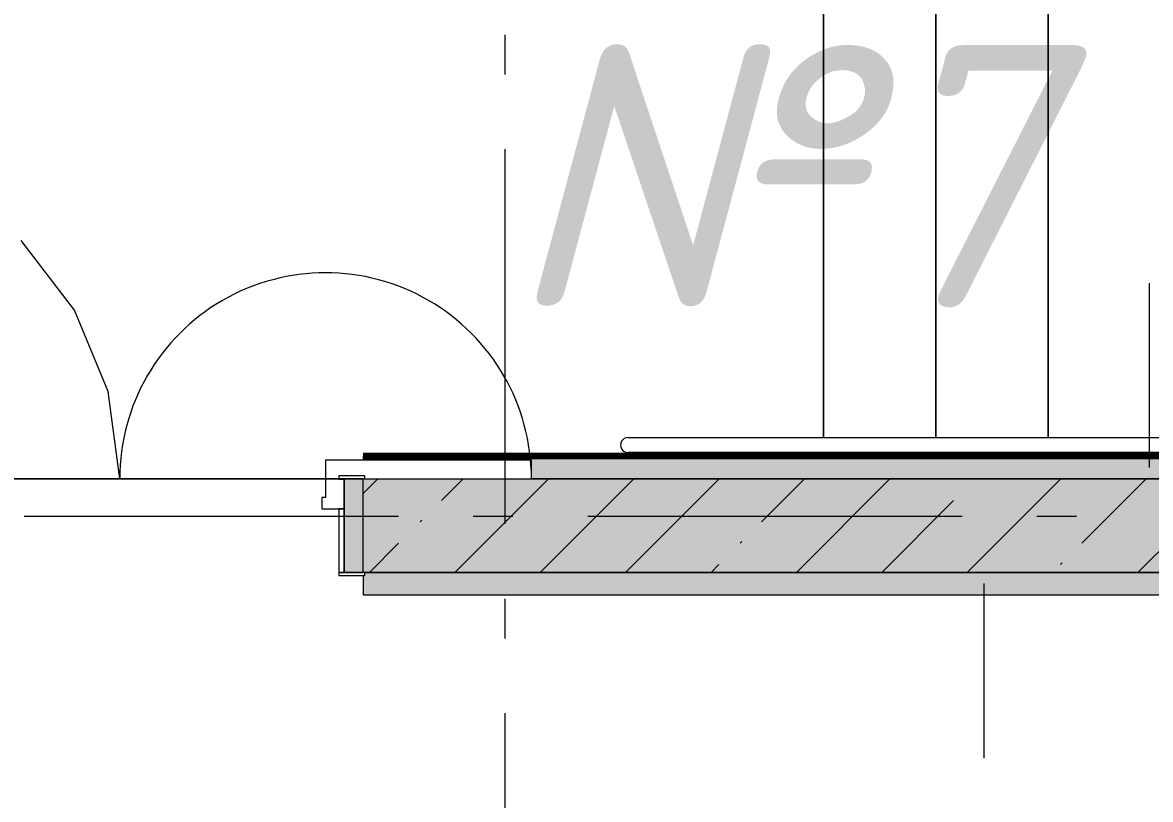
# Model space of a CAD drawing. Header units: millimetres. Extents: x -537608 to 253996, y -217170 to 186033.
# Drawn here: x -350151 to -347138, y -11157 to -9083 of the extents above; entities that cross this region are included whole.
import ezdxf

# ---------------------------------------------------------------- set-up
doc = ezdxf.new("R2010")
doc.units = ezdxf.units.MM
doc.layers.add('16) Лак 1.6м', color=160, linetype='Continuous', lineweight=90)
doc.layers.add('PDF _Геометрия', color=7, linetype='Continuous')
doc.layers.add('PDF _Текст', color=7, linetype='Continuous')
doc.layers.add('PDF _Сплошная заливка', color=7, linetype='Continuous', true_color=0xffffff)
doc.styles.add('PDF ISOCPEUR Italic', font='isocpeui.ttf')

msp = doc.modelspace()

# ---------------------------------------------------------------- hatches: boundary and pattern name
at = {"layer": 'PDF _Сплошная заливка', "true_color": 0x56bc34, "transparency": 33554559}
h = msp.add_hatch(color=85, dxfattribs=at)
h.paths.add_polyline_path([(-342861.3687, -10300.6587), (-342611.3676, -10300.6587), (-342611.3676, -10240.6591), (-349241.3649, -10240.6591), (-349241.3649, -10250.6585), (-348791.3716, -10250.6585), (-348791.3716, -10300.6587), (-343207.736, -10300.6587)], flags=0)
h.paths.add_polyline_path([(-351024.3041, -10300.6587), (-350896.3669, -10299.8255), (-350896.3669, -10292.6594), (-350891.372, -10292.6594), (-350891.372, -10240.6591), (-351251.3718, -10240.6591), (-351251.3718, -10300.6587)], flags=0)
at = {"layer": 'PDF _Сплошная заливка', "transparency": 33554559}
h = msp.add_hatch(color=256, dxfattribs=at)
h.paths.add_polyline_path([(-342861.3687, -10550.6585), (-342861.3687, -10300.6587), (-349241.3649, -10300.6587), (-349241.3649, -10550.6585), (-343207.736, -10550.6585)], flags=0)
h.paths.add_polyline_path([(-351283.8728, -10550.6585), (-350891.372, -10550.6585), (-350891.372, -10300.6587), (-351311.3703, -10300.6587), (-351311.3703, -10550.6585)], flags=0)
at = {"layer": 'PDF _Сплошная заливка', "true_color": 0xff7d7d, "transparency": 33554559}
h = msp.add_hatch(color=11, dxfattribs=at)
h.paths.add_polyline_path([(-345198.8658, -10610.6594), (-345138.8672, -10610.6594), (-345138.8672, -10550.6585), (-349236.3701, -10550.7333), (-349236.3701, -10558.6594), (-349241.3649, -10558.6594), (-349241.3649, -10610.6594), (-346559.6449, -10610.6594)], flags=0)
h.paths.add_polyline_path([(-350941.3722, -10610.6594), (-350891.372, -10610.6594), (-350891.372, -10558.6594), (-350896.3669, -10558.6594), (-350896.3669, -10550.6585), (-350941.3722, -10550.6585)], flags=0)

# ---------------------------------------------------------------- linework, layer by layer
at = {"layer": '16) Лак 1.6м'}
msp.add_lwpolyline([(-351251.3718, -7150.6582), (-351251.3718, -6960.6578), (-342921.3672, -6960.6578), (-342921.3672, -7200.6584), (-342671.3662, -7200.6584), (-342671.3662, -10240.6591), (-349241.3649, -10240.6591)], dxfattribs=at)
at = {"layer": 'PDF _Геометрия', "color": 253, "lineweight": 9, "true_color": 0xaaaaaa}
for p, q in [((-348011.3649, -8750.6586), (-348011.3649, -10190.6589)), ((-348011.3649, -10190.6589), (-348011.3649, -8750.6586)), ((-347711.3722, -10190.6589), (-347711.3722, -8840.1343)), ((-347711.3722, -8840.1343), (-347711.3722, -10190.6589)), ((-347411.3709, -10190.6589), (-347411.3709, -8840.3275)), ((-347411.3709, -8840.3275), (-347411.3709, -10190.6589)), ((-348861.3685, -9221.0331), (-348861.3685, -9115.199)), ((-348861.3685, -10421.0329), (-348861.3685, -9421.0323)), ((-348011.3649, -10240.6591), (-348011.3649, -10230.6589)), ((-348011.3649, -10230.6589), (-348011.3649, -10240.6591)), ((-347711.3722, -10240.6591), (-347711.3722, -10230.6589)), ((-347711.3722, -10230.6589), (-347711.3722, -10240.6591)), ((-347411.3709, -10240.6591), (-347411.3709, -10230.6589)), ((-347411.3709, -10230.6589), (-347411.3709, -10240.6591)), ((-350146.6995, -10400.6592), (-349146.6952, -10400.6592)), ((-348946.6944, -10400.6592), (-348840.8637, -10400.6592)), ((-348640.8629, -10400.6592), (-347640.8587, -10400.6592)), ((-347440.8664, -10400.6592), (-347335.0272, -10400.6592)), ((-348861.3685, -10726.8662), (-348861.3685, -10621.0321)), ((-348861.3685, -11926.866), (-348861.3685, -10926.8663))]:
    msp.add_line(p, q, dxfattribs=at)
at = {"layer": 'PDF _Геометрия', "lineweight": 9}
for p, q in [((-350011.9504, -9850.6593), (-350154.9755, -9664.2629)), ((-347140.5809, -10270.6597), (-347140.5809, -9778.6375)), ((-349922.0344, -10067.722), (-350011.9504, -9850.6593)), ((-349891.3677, -10300.6587), (-349922.0344, -10067.722)), ((-348533.396, -10190.6589), (-343613.3957, -10190.6589)), ((-342671.3662, -10240.6591), (-349241.3649, -10240.6591)), ((-349241.3649, -10240.6591), (-349241.3649, -10250.6585)), ((-343613.3957, -10230.6589), (-348533.396, -10230.6589)), ((-348791.3716, -10250.6585), (-349341.3654, -10250.6585)), ((-349341.3654, -10250.6585), (-349341.3654, -10300.6587)), ((-348791.3716, -10300.6587), (-348791.3716, -10250.6585)), ((-349341.3654, -10300.6587), (-348791.3716, -10300.6587)), ((-349341.3654, -10300.6587), (-349341.3654, -10350.659)), ((-349291.3652, -10300.6587), (-349341.3654, -10300.6587)), ((-349236.3701, -10292.6594), (-349306.367, -10292.6594)), ((-349306.367, -10292.6594), (-349306.367, -10300.6587)), ((-349291.3652, -10300.6587), (-349306.367, -10300.6587)), ((-349306.367, -10300.6587), (-349306.367, -10301.6585)), ((-349306.367, -10300.6587), (-349236.3701, -10300.6587)), ((-349306.367, -10301.6585), (-349291.3652, -10301.6585)), ((-349291.3652, -10380.6596), (-349291.3652, -10300.6587)), ((-349241.3649, -10300.6587), (-349291.3652, -10300.6587)), ((-349291.3652, -10300.6587), (-349291.3652, -10550.6585)), ((-349291.3652, -10301.6585), (-349291.3652, -10300.6587)), ((-349241.3649, -10339.88), (-349202.1467, -10300.6587)), ((-349241.3649, -10550.6585), (-349241.3649, -10300.6587)), ((-349236.3701, -10300.6587), (-349236.3701, -10292.6594)), ((-349032.0806, -10358.6895), (-348974.0455, -10300.6587)), ((-348995.954, -10550.6585), (-348745.953, -10300.6587)), ((-342861.3687, -10300.6587), (-348791.3716, -10300.6587)), ((-348791.3716, -10300.6587), (-342861.3687, -10300.6587)), ((-348767.8528, -10550.6585), (-348518.8593, -10301.6655)), ((-348539.7516, -10550.6585), (-348289.7505, -10300.6587)), ((-348176.7118, -10415.7134), (-348061.6579, -10300.6587)), ((-348083.5577, -10550.6585), (-347833.5567, -10300.6587)), ((-347627.3553, -10550.6585), (-347377.3629, -10300.6587)), ((-347606.463, -10301.6655), (-347605.4555, -10300.6587)), ((-347321.343, -10472.7387), (-347149.2616, -10300.6587)), ((-347171.1615, -10550.6585), (-346921.1604, -10300.6587)), ((-349341.3654, -10350.659), (-349351.3724, -10350.659)), ((-349351.3724, -10350.659), (-349351.3724, -10380.6596)), ((-347855.4565, -10550.6585), (-347663.4905, -10358.6895)), ((-349351.3724, -10380.6596), (-349291.3652, -10380.6596)), ((-349291.3652, -10380.6596), (-349306.367, -10380.6596)), ((-349306.367, -10380.6596), (-349306.367, -10550.6585)), ((-349291.3652, -10550.6585), (-349291.3652, -10380.6596)), ((-349089.108, -10415.7134), (-349084.3629, -10410.9727)), ((-349224.0466, -10550.6585), (-349146.1269, -10472.7387)), ((-348233.7306, -10472.7387), (-348228.9941, -10467.9974)), ((-348311.659, -10550.6585), (-348290.7581, -10529.7635)), ((-347378.3618, -10529.7635), (-347373.6253, -10525.0214)), ((-349306.367, -10550.6585), (-349291.3652, -10550.6585)), ((-349236.3701, -10550.6585), (-349306.367, -10550.6585)), ((-349306.367, -10550.6585), (-349306.367, -10558.6594)), ((-349306.367, -10558.6594), (-349236.3701, -10558.6594)), ((-349291.3652, -10550.6585), (-349241.3649, -10550.6585)), ((-349241.3649, -10558.6594), (-349241.3649, -10610.6594)), ((-345138.8672, -10550.6585), (-349236.3701, -10550.6585)), ((-349236.3701, -10550.6585), (-345138.8672, -10550.6585)), ((-349236.3701, -10558.6594), (-349236.3701, -10550.6585)), ((-347582.8408, -10580.6591), (-347582.8408, -11046.8093)), ((-349241.3649, -10610.6594), (-345198.8658, -10610.6594))]:
    msp.add_line(p, q, dxfattribs=at)
at = {"layer": 'PDF _Геометрия', "color": 9, "lineweight": 9, "true_color": 0xc0c0c0}
for p, q in [((-349341.3654, -10300.6587), (-350791.3716, -10300.6587)), ((-350791.3716, -10300.6587), (-349341.3654, -10300.6587))]:
    msp.add_line(p, q, dxfattribs=at)
at = {"layer": 'PDF _Геометрия', "lineweight": 9}
for centre, radius, start, end in [((-349341.3697, -10300.6562), 549.998, 359.9997381, 180.0002619), ((-348533.4013, -10210.6589), 20, 89.9850462, 270.0149538)]:
    msp.add_arc(centre, radius, start, end, dxfattribs=at)
at = {"layer": 'PDF _Сплошная заливка', "color": 7, "lineweight": 35, "true_color": 0xf4f4f4, "transparency": 33554559}
msp.add_solid([(-349241.3649, -10550.6585), (-349241.3649, -10300.6587), (-349291.3652, -10550.6585), (-349291.3652, -10300.6587)], dxfattribs=at)

# ---------------------------------------------------------------- texts
at = {"layer": 'PDF _Текст', "insert": (-348861.3656, -9492.7942), "char_height": 700, "attachment_point": 4, "style": 'PDF ISOCPEUR Italic'}
msp.add_mtext('№7', dxfattribs=at)

doc.saveas('drawing.dxf')
